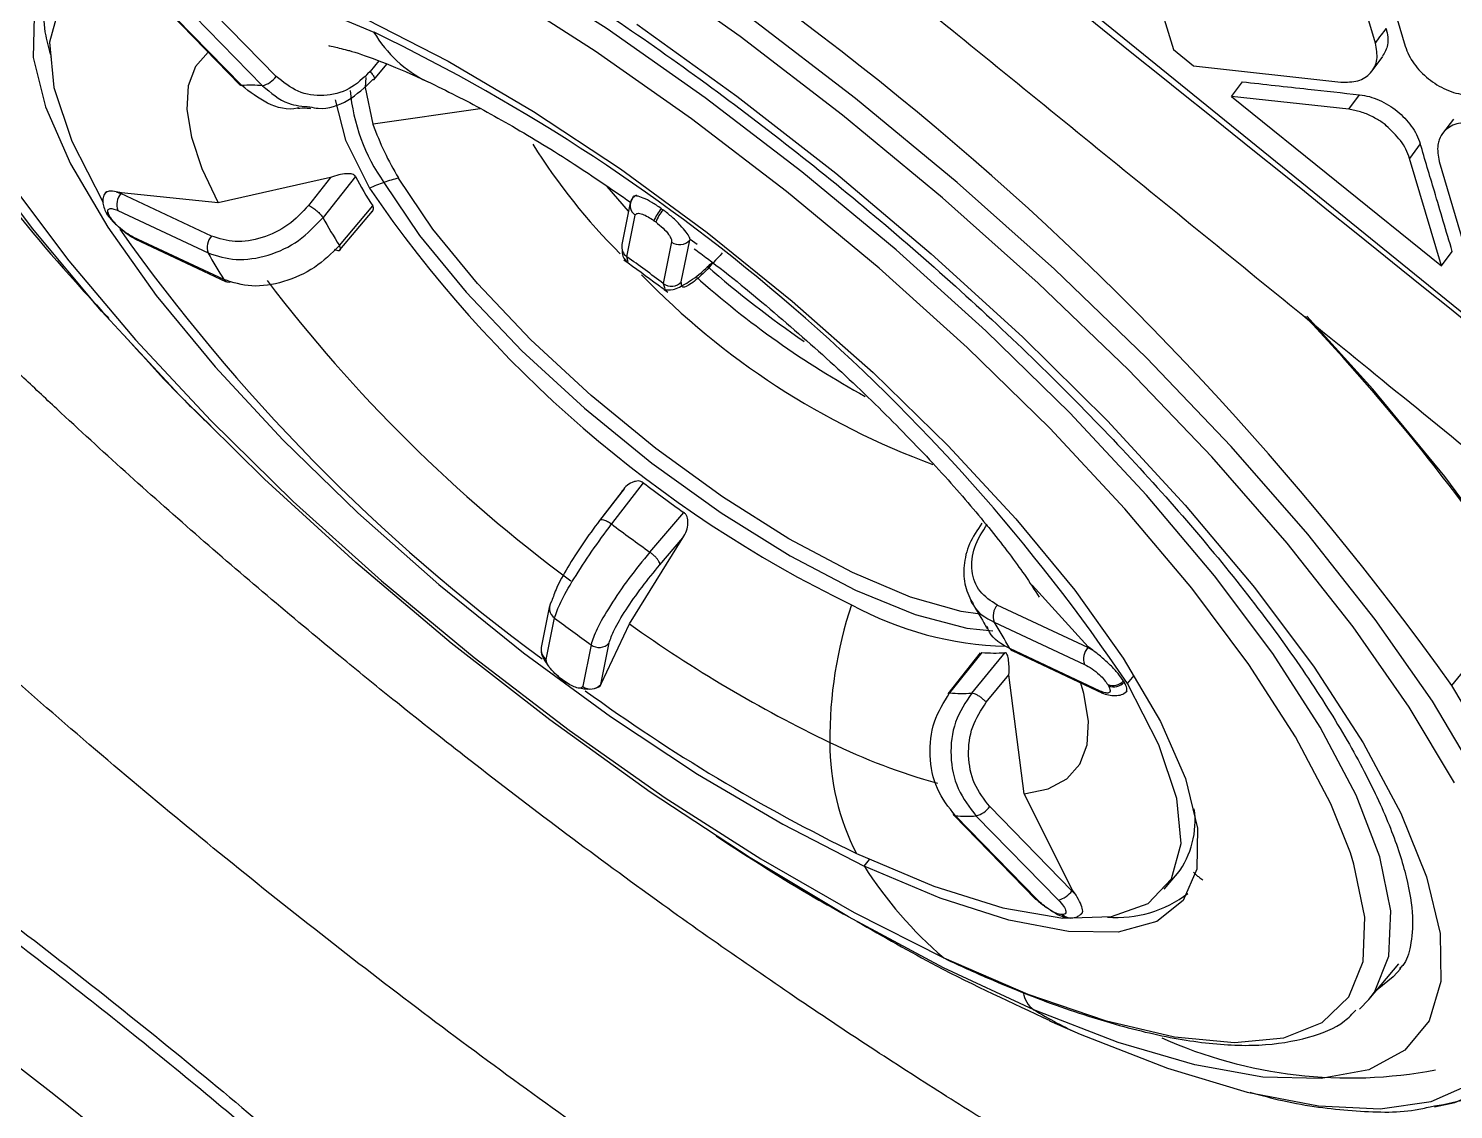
# Model space of a CAD drawing. Extents: x 832 to 912, y 781 to 934.
# Drawn here: x 894.885 to 896.175, y 876.76 to 877.739 of the extents above; entities that cross this region are included whole.
import ezdxf

# ---------------------------------------------------------------- set-up
doc = ezdxf.new("R2010")
doc.units = 0
doc.header["$MEASUREMENT"] = 0
doc.layers.add('1', color=4, linetype='Continuous')

# ---------------------------------------------------------------- blocks, each defined once
blk = doc.blocks.new('2026 SOVEREIGN HL')
at = {"layer": '1', "color": 3, "linetype": 'Continuous', "lineweight": 25}
for p, q in [((65.2946, 79.7044), (63.0382, 81.536)), ((64.3754, 80.6312), (64.3359, 80.7659)), ((64.1555, 80.7477), (64.1924, 80.6255)), ((64.3702, 80.7385), (64.4024, 80.6285)), ((63.3799, 80.601), (63.3055, 80.6772)), ((63.2729, 80.6694), (63.3473, 80.5932)), ((63.3487, 80.5927), (63.2743, 80.6689)), ((63.2932, 80.6687), (63.3676, 80.5926)), ((64.1924, 80.6255), (64.2108, 80.6106)), ((63.473, 80.6151), (63.4649, 80.6054)), ((63.4684, 80.5979), (63.4802, 80.6121)), ((64.2108, 80.6106), (64.344, 80.5959)), ((64.3724, 80.606), (64.3821, 80.6192)), ((64.2451, 80.5829), (64.2549, 80.5962)), ((64.2451, 80.5829), (64.4353, 80.4293)), ((64.3513, 80.5712), (64.2451, 80.5829)), ((64.3513, 80.5712), (64.3611, 80.5844)), ((63.5647, 80.5717), (63.4676, 80.5577)), ((64.446, 80.5624), (64.4362, 80.5492)), ((64.416, 80.5401), (64.4063, 80.5268)), ((64.4352, 80.4293), (64.4063, 80.5268)), ((64.4331, 80.524), (64.4694, 80.4016)), ((63.4292, 80.5095), (63.3273, 80.4865)), ((63.4292, 80.5095), (63.4093, 80.4842)), ((63.4516, 80.5105), (63.4223, 80.4732)), ((63.2397, 80.4955), (63.2351, 80.4966)), ((63.2351, 80.4966), (63.2393, 80.4949)), ((63.2393, 80.4949), (63.2397, 80.4955)), ((63.3212, 80.4564), (63.2393, 80.4949)), ((63.3272, 80.4865), (63.2397, 80.4955)), ((63.6991, 80.479), (63.6796, 80.5013)), ((63.7025, 80.4907), (63.7034, 80.4924)), ((63.2364, 80.4796), (63.3184, 80.4411)), ((63.4372, 80.4478), (63.4673, 80.4837)), ((63.7005, 80.4864), (63.693, 80.4487)), ((63.7286, 80.4814), (63.7302, 80.4802)), ((63.2258, 80.4776), (63.2265, 80.4764)), ((63.2296, 80.4736), (63.2289, 80.4748)), ((63.4375, 80.4439), (63.467, 80.4789)), ((63.6975, 80.4376), (63.705, 80.4753)), ((63.722, 80.4703), (63.7237, 80.4692)), ((63.3325, 80.417), (63.2505, 80.4555)), ((63.2526, 80.4536), (63.3345, 80.4151)), ((63.7548, 80.4533), (63.7543, 80.4551)), ((63.7543, 80.4551), (63.7544, 80.4527)), ((63.7544, 80.4527), (63.7548, 80.4533)), ((63.7613, 80.4487), (63.7548, 80.4533)), ((63.738, 80.4511), (63.7305, 80.4134)), ((63.7468, 80.415), (63.7544, 80.4527)), ((64.4352, 80.4293), (64.445, 80.4425)), ((63.6988, 80.4331), (63.6975, 80.4376)), ((63.7305, 80.4134), (63.7318, 80.409)), ((63.6922, 80.2241), (63.6727, 80.1987)), ((63.6949, 80.2276), (63.6731, 80.1992)), ((63.7123, 80.233), (63.6836, 80.1956)), ((63.7184, 80.1701), (63.7491, 80.206)), ((63.7, 80.1051), (63.7482, 80.183)), ((63.7274, 80.1587), (63.7482, 80.183)), ((64.1154, 80.0843), (64.0646, 80.1402)), ((64.4446, 80.0493), (64.5123, 80.1328)), ((63.6275, 80.1215), (63.62, 80.0838)), ((64.1149, 80.0837), (64.0329, 80.1222)), ((63.6245, 80.0728), (63.632, 80.1105)), ((63.6743, 80.0507), (63.7, 80.1051)), ((64.0301, 80.1068), (64.112, 80.0683)), ((63.6651, 80.0862), (63.6575, 80.0486)), ((63.6738, 80.0502), (63.6814, 80.0879)), ((64.0175, 80.079), (63.9881, 80.0418)), ((64.0189, 80.0793), (63.9898, 80.0426)), ((64.0098, 80.0425), (64.04, 80.0791)), ((64.1261, 80.0443), (64.0442, 80.0828)), ((64.0463, 80.0809), (64.1282, 80.0424)), ((64.1154, 80.0843), (64.1149, 80.0837)), ((64.1149, 80.0837), (64.1195, 80.0813)), ((64.1195, 80.0813), (64.1154, 80.0843)), ((63.6405, 80.0535), (63.6389, 80.0547)), ((63.639, 80.0539), (63.6406, 80.0527)), ((64.023, 80.0342), (64.0435, 80.0591)), ((64.0573, 79.9513), (64.0435, 80.0591)), ((64.1472, 80.0534), (64.1479, 80.0523)), ((64.1508, 80.0512), (64.1569, 80.0585)), ((63.6411, 80.0527), (63.6438, 80.0514)), ((63.669, 80.047), (63.673, 80.0485)), ((63.673, 80.0485), (63.6743, 80.0507)), ((63.6738, 80.0502), (63.673, 80.0485)), ((63.6743, 80.0507), (63.6738, 80.0502)), ((64.133, 80.0502), (64.1337, 80.0491)), ((64.101, 79.864), (64.0573, 79.9513)), ((64.1006, 79.8634), (64.0261, 79.9396)), ((63.9936, 79.9318), (64.068, 79.8556)), ((64.0694, 79.8552), (63.995, 79.9313)), ((64.0139, 79.9311), (64.0883, 79.855)), ((63.9124, 79.8858), (63.9171, 79.8917)), ((64.1841, 79.8647), (64.1961, 79.879)), ((64.101, 79.864), (64.1006, 79.8634)), ((64.1006, 79.8634), (64.1043, 79.8594)), ((64.1043, 79.8594), (64.101, 79.864)), ((64.0922, 79.8418), (64.0913, 79.8418)), ((64.0983, 79.8388), (64.0992, 79.8387)), ((64.3694, 79.7648), (64.3967, 79.7972)), ((64.3609, 79.7561), (64.3694, 79.7648)), ((64.0802, 79.7456), (64.108, 79.7334))]:
    blk.add_line(p, q, dxfattribs=at)
at = {"layer": '1', "color": 3, "linetype": 'Continuous', "lineweight": 25, "flags": 128}
for points in [[(64.429, 79.6676), (64.4473, 79.6716), (64.4841, 79.688), (64.51, 79.7137), (64.5247, 79.7485), (64.5278, 79.7917), (64.5194, 79.8428), (64.4996, 79.901), (64.4686, 79.9654), (64.427, 80.0352), (64.3753, 80.1092), (64.3143, 80.1865), (64.2449, 80.2659), (64.168, 80.3462), (64.0849, 80.4263), (63.9966, 80.505), (63.9046, 80.5811), (63.8102, 80.6536), (63.7146, 80.7213), (63.6194, 80.7834), (63.5259, 80.8388), (63.4354, 80.8868), (63.3494, 80.9267)], [(64.108, 79.7334), (64.187, 79.7027), (64.2593, 79.681), (64.3238, 79.6687), (64.3797, 79.6658), (64.426, 79.6725), (64.4622, 79.6886)], [(64.447, 79.9611), (64.4061, 80.0297), (64.3553, 80.1024), (64.2954, 80.1783), (64.2272, 80.2563), (64.1517, 80.3352), (64.07, 80.4138), (63.9833, 80.4911), (63.8929, 80.5659), (63.8001, 80.6371), (63.7063, 80.7037), (63.6128, 80.7646), (63.5209, 80.8191), (63.432, 80.8662), (63.3475, 80.9054)], [(63.7066, 80.6484), (63.7972, 80.5832), (63.8866, 80.5135), (63.9732, 80.4404), (64.0557, 80.3651), (64.1328, 80.2889), (64.2032, 80.2128), (64.2659, 80.1381), (64.3199, 80.0659), (64.3643, 79.9975), (64.3985, 79.9338), (64.4218, 79.8759), (64.4339, 79.8247), (64.4346, 79.7811), (64.424, 79.7456), (64.4021, 79.7189), (64.3694, 79.7013), (64.3263, 79.6932), (64.2735, 79.6947), (64.2119, 79.7057), (64.1424, 79.7261), (64.0661, 79.7556)], [(64.3694, 79.7648), (64.3746, 79.7716), (64.3877, 79.8042), (64.3893, 79.8453), (64.3793, 79.8941), (64.3579, 79.9499), (64.3254, 80.0116), (64.2824, 80.0783), (64.2297, 80.1488), (64.1681, 80.2218), (64.0987, 80.2962), (64.0226, 80.3706), (63.9413, 80.4439), (63.856, 80.5146), (63.7683, 80.5817), (63.6796, 80.644), (63.5915, 80.7004), (63.5054, 80.7499), (63.4229, 80.7917)], [(64.3528, 79.8977), (64.335, 79.9422), (64.3031, 80.0029), (64.2609, 80.0683), (64.2091, 80.1375), (64.1486, 80.2093), (64.0804, 80.2823), (64.0058, 80.3554), (63.9259, 80.4274), (63.8422, 80.4969), (63.756, 80.5627), (63.6689, 80.6239), (63.5823, 80.6793), (63.4978, 80.7279), (63.4167, 80.7689)], [(63.4619, 80.6525), (63.3932, 80.6817), (63.331, 80.7017), (63.2768, 80.712), (63.2318, 80.7124), (63.1969, 80.7029), (63.173, 80.6837), (63.1606, 80.6553), (63.1599, 80.6182), (63.171, 80.5734), (63.1936, 80.5217), (63.2273, 80.4644), (63.2712, 80.4027), (63.3245, 80.3381), (63.3858, 80.2719), (63.4538, 80.2057), (63.5271, 80.1409), (63.604, 80.0789), (63.6827, 80.0212), (63.7615, 79.969), (63.8386, 79.9236), (63.9124, 79.8858)], [(63.0385, 80.7106), (63.0452, 80.6841), (63.0662, 80.6294), (63.0981, 80.5687), (63.1403, 80.5032), (63.1921, 80.434), (63.2526, 80.3623), (63.3208, 80.2892), (63.3954, 80.2161), (63.4753, 80.1442), (63.5591, 80.0747), (63.6452, 80.0088), (63.7323, 79.9477), (63.8189, 79.8923), (63.9034, 79.8437), (63.9845, 79.8026)], [(63.4685, 80.6409), (63.3986, 80.6704), (63.3359, 80.69), (63.2818, 80.6993), (63.2376, 80.6979), (63.2046, 80.686), (63.1834, 80.6638), (63.1746, 80.6319), (63.1784, 80.5911), (63.1948, 80.5423), (63.2232, 80.4868)], [(64.0661, 79.7556), (63.9843, 79.7937), (63.8982, 79.8397), (63.8091, 79.8931), (63.7185, 79.9528), (63.6278, 80.0181), (63.5385, 80.0878), (63.4519, 80.1608), (63.3694, 80.2361), (63.2923, 80.3124), (63.2218, 80.3885), (63.1591, 80.4632), (63.1051, 80.5353), (63.0607, 80.6038), (63.0266, 80.6674), (63.0182, 80.686)], [(63.4619, 80.6525), (63.5357, 80.6148), (63.6128, 80.5693), (63.6916, 80.5172), (63.7703, 80.4595), (63.8472, 80.3975), (63.9205, 80.3327), (63.9885, 80.2664), (64.0498, 80.2003), (64.1031, 80.1356), (64.147, 80.074), (64.1807, 80.0167), (64.2033, 79.965), (64.2144, 79.9202), (64.2137, 79.8831), (64.2013, 79.8547), (64.1774, 79.8355), (64.1425, 79.826), (64.0975, 79.8264), (64.0433, 79.8367), (63.9811, 79.8567), (63.9124, 79.8858)], [(63.3183, 80.6229), (63.3068, 80.6099), (63.3003, 80.5924), (63.2991, 80.5711), (63.3032, 80.5461), (63.3126, 80.5177), (63.3272, 80.4865)], [(63.4676, 80.5577), (63.4609, 80.591), (63.4613, 80.6001)], [(63.3487, 80.5927), (63.3478, 80.5929), (63.3473, 80.5932)], [(63.4334, 80.5798), (63.4427, 80.5434), (63.4643, 80.4997)], [(63.4774, 80.505), (63.5097, 80.4569), (63.5519, 80.4055), (63.6023, 80.3526), (63.6592, 80.3004), (63.7202, 80.2508), (63.783, 80.2057), (63.8453, 80.1668), (63.9046, 80.1358), (63.9586, 80.1136), (64.0053, 80.1013), (64.0289, 80.0988)], [(64.0175, 80.1138), (64.0003, 80.1164), (63.9544, 80.1294), (63.9018, 80.1516), (63.8443, 80.1823), (63.7842, 80.2202), (63.7237, 80.264), (63.6651, 80.312), (63.6106, 80.3624), (63.5622, 80.4133), (63.5217, 80.4628), (63.4907, 80.509)], [(64.5738, 79.7813), (64.5851, 79.7904), (64.6066, 79.8202), (64.6166, 79.859), (64.6149, 79.9061), (64.6016, 79.9608), (64.5768, 80.0223), (64.541, 80.0898), (64.4946, 80.1622), (64.4384, 80.2386), (64.373, 80.3177), (64.3134, 80.3838)], [(63.639, 80.0539), (63.6389, 80.0542), (63.6389, 80.0547)], [(63.6405, 80.0535), (63.6405, 80.053), (63.6407, 80.0527), (63.6411, 80.0527), (63.6411, 80.0527)], [(63.9055, 79.8971), (63.9754, 79.8676), (64.0381, 79.848), (64.0923, 79.8387), (64.1364, 79.8401), (64.1695, 79.852), (64.1906, 79.8742), (64.1994, 79.9061), (64.1956, 79.9469), (64.1793, 79.9957), (64.1508, 80.0512)], [(64.0573, 79.9513), (64.079, 79.9558), (64.0959, 79.9648), (64.1077, 79.9782), (64.1143, 79.9956), (64.1155, 80.017), (64.1114, 80.042), (64.1087, 80.0515)], [(64.527, 79.7239), (64.5282, 79.7257), (64.543, 79.7607), (64.5461, 79.8042), (64.5377, 79.8557), (64.5177, 79.9142), (64.4865, 79.9791), (64.4446, 80.0493)], [(63.9845, 79.8026), (64.0607, 79.7698), (64.1307, 79.7459), (64.1934, 79.7311), (64.2477, 79.7259), (64.2926, 79.7302), (64.3273, 79.7441), (64.3514, 79.7672), (64.3643, 79.7992), (64.3659, 79.8395), (64.356, 79.8874), (64.3528, 79.8977)], [(64.0694, 79.8552), (64.0685, 79.8553), (64.068, 79.8556)], [(64.3983, 79.7931), (64.3914, 79.7853), (64.377, 79.7738)]]:
    blk.add_lwpolyline(points, dxfattribs=at)
at = {"layer": '1', "color": 3, "linetype": 'Continuous', "lineweight": 25}
for centre, radius, start, end in [((62.2066, 78.4485), 2.7516, 35.5751, 65.2211), ((62.7155, 79.0802), 1.7329, 34.0791, 64.2449), ((63.566, 80.6983), 0.1132, 210.4529, 244.1076), ((63.3622, 80.6136), 0.0217, 284.4357, 324.6742), ((63.3567, 80.4389), 0.1541, 85.9642, 92.9971), ((63.6186, 80.604), 0.1725, 185.2108, 215.0482), ((63.7209, 80.6481), 0.269, 199.6418, 211.1349), ((64.0909, 80.84), 0.5651, 212.1227, 225.0236), ((63.8178, 80.7076), 0.4159, 208.2935, 212.578), ((63.5294, 80.3578), 0.1561, 109.4631, 114.6489), ((63.5273, 80.3638), 0.1497, 104.1203, 109.452), ((63.2506, 80.4849), 0.0151, 138.3333, 200.4739), ((64.3912, 81.1308), 1.1213, 214.2526, 244.0718), ((63.7112, 80.4842), 0.0108, 143.2003, 235.3224), ((63.7594, 80.4555), 0.0402, 140.0045, 158.3736), ((63.761, 80.4543), 0.0402, 140.0112, 158.3561), ((63.2316, 80.481), 0.00679, 200.5483, 246.011), ((63.2324, 80.48), 0.00696, 210.9894, 245.6628), ((63.7869, 80.6703), 0.4145, 208.3975, 212.4617), ((64.6273, 81.4455), 1.7017, 215.2841, 233.7319), ((63.2545, 80.4577), 0.00456, 208.488, 244.7928), ((63.3325, 80.4464), 0.0151, 138.3266, 200.4774), ((63.7526, 80.68), 0.4957, 208.8212, 212.0444), ((63.7039, 80.4467), 0.0111, 169.5223, 234.7416), ((63.7453, 80.4608), 0.0122, 233.2549, 318.0161), ((62.7914, 79.1673), 1.5604, 52.999, 54.5025), ((64.3732, 81.1154), 0.9135, 228.6907, 235.683), ((63.3367, 80.4197), 0.00502, 212.046, 298.8515), ((64.4656, 81.2469), 1.3736, 217.2113, 233.4096), ((64.2196, 80.9144), 0.7086, 224.1147, 249.7756), ((63.7378, 80.4232), 0.0122, 233.2549, 318.0161), ((64.3155, 81.0421), 0.8343, 228.2366, 241.1853), ((62.9241, 79.0686), 1.9118, 33.8243, 43.4616), ((64.5037, 81.2738), 1.3075, 232.7509, 234.7519), ((64.4764, 81.2405), 1.3116, 232.8094, 234.6954), ((63.6382, 80.1194), 0.0108, 143.1889, 235.3337), ((64.2697, 80.0008), 0.3884, 161.76, 180.4532), ((64.0477, 80.3906), 0.3057, 241.3059, 268.6579), ((64.0443, 80.1121), 0.0151, 138.3448, 200.4793), ((64.577, 81.3645), 1.5702, 233.0018, 234.4958), ((64.4202, 81.1155), 1.2409, 234.5186, 244.2617), ((63.6116, 79.8448), 0.4938, 28.8176, 32.0529), ((63.6309, 80.0818), 0.0111, 169.4877, 234.7677), ((63.6723, 80.096), 0.0122, 233.2729, 317.9982), ((64.0306, 80.2078), 0.1291, 264.7995, 274.167), ((64.0482, 80.085), 0.00454, 208.4189, 244.8619), ((64.1262, 80.0736), 0.0151, 138.3272, 200.4938), ((64.1376, 80.063), 0.0136, 250.2428, 315.1914), ((63.6648, 80.0583), 0.0122, 233.2639, 318.0071), ((64.6185, 81.3631), 1.6302, 233.9799, 244.0647), ((64.001, 80.1712), 0.1291, 265.0537, 273.9072), ((64.1301, 80.0465), 0.00454, 208.5103, 260.6885), ((64.1383, 80.0618), 0.0136, 250.2314, 315.2028), ((61.4481, 77.4813), 2.797, 36.3667, 65.5179), ((64.0975, 79.9964), 0.2162, 179.646, 207.3511), ((64.136, 80.5215), 0.5824, 244.0784, 254.3407), ((64.0084, 79.9522), 0.0217, 284.4485, 324.6613), ((64.1329, 79.9266), 0.0792, 322.9924, 8.023), ((63.995, 79.9332), 0.00192, 161.1061, 267.8212), ((64.0058, 80.085), 0.1541, 265.9645, 272.9968), ((64.226, 80.0848), 0.3714, 212.3849, 229.4305), ((64.0829, 79.876), 0.0217, 284.4536, 324.6711), ((64.1411, 79.9455), 0.1063, 265.5206, 307.3535), ((64.0985, 79.8486), 0.00988, 223.5451, 268.9417), ((64.0993, 79.8485), 0.00977, 223.336, 275.15), ((64.0795, 79.7748), 0.0234, 188.7792, 235.1712), ((64.2612, 80.0719), 0.3716, 238.3402, 245.6516), ((61.9631, 78.1337), 1.76, 34.8867, 64.567), ((64.3518, 80.1083), 0.4145, 245.83, 280.8509)]:
    blk.add_arc(centre, radius, start, end, dxfattribs=at)
for points, knots in [([(65.2939, 79.7025), (64.8285, 80.0795), (64.1129, 80.6591), (62.8118, 81.69), (61.978, 82.3464), (61.3973, 82.8036)], [0, 0, 0, 0, 0.360925, 0.55487, 1, 1, 1, 1]), ([(61.3533, 82.7876), (61.4809, 82.6836), (61.7413, 82.4714), (62.1237, 82.1604), (62.4895, 81.8632), (62.8226, 81.5926), (63.1215, 81.3499), (63.3865, 81.1347), (63.6181, 80.9467), (63.818, 80.7843), (64.0052, 80.6322), (64.1895, 80.4824), (64.3846, 80.3237), (64.5854, 80.1603), (64.7957, 79.9891), (65.0202, 79.8062), (65.2592, 79.6114), (65.5153, 79.4025), (65.7928, 79.1761), (66.1009, 78.9244), (66.4468, 78.6418), (66.8224, 78.3345), (67.2266, 78.0038), (67.6579, 77.651), (68.1234, 77.2704), (68.6072, 76.8749), (68.9361, 76.6068), (69.0982, 76.4746)], [0, 0, 0, 0, 0.049445, 0.100866, 0.148055, 0.191016, 0.22976, 0.263698, 0.293563, 0.319356, 0.341079, 0.366002, 0.390687, 0.416599, 0.443737, 0.472101, 0.503524, 0.536326, 0.571311, 0.611051, 0.655739, 0.705377, 0.75672, 0.812473, 0.872625, 0.937195, 1, 1, 1, 1]), ([(65.0726, 79.1273), (65.0527, 79.1134), (65.013, 79.0855), (64.9253, 79.07), (64.8183, 79.0741), (64.6918, 79.0996), (64.5488, 79.1451), (64.3912, 79.2101), (64.2218, 79.2934), (64.0433, 79.3933), (63.8586, 79.5082), (63.6709, 79.6357), (63.4834, 79.7736), (63.2991, 79.9198), (63.1214, 80.0717), (62.9533, 80.2269), (62.7975, 80.3829), (62.6566, 80.5371), (62.5337, 80.6869), (62.431, 80.8299), (62.3503, 80.964), (62.293, 81.0869), (62.2602, 81.1965), (62.2534, 81.2905), (62.2702, 81.3691), (62.3023, 81.4061), (62.3183, 81.4246)], [0, 0, 0, 0, 0.041545, 0.083199, 0.124791, 0.166409, 0.208193, 0.249806, 0.291498, 0.333126, 0.374848, 0.41649, 0.458179, 0.499798, 0.541472, 0.583108, 0.624768, 0.666533, 0.708215, 0.749902, 0.791642, 0.833488, 0.875109, 0.916773, 0.958434, 1, 1, 1, 1]), ([(64.9884, 79.3769), (64.9754, 79.3672), (64.9512, 79.3492), (64.9055, 79.3355), (64.8679, 79.3306), (64.8407, 79.3296), (64.8242, 79.3296), (64.8089, 79.3302), (64.7952, 79.3312), (64.7831, 79.3323), (64.7727, 79.3334), (64.7448, 79.3369), (64.6995, 79.3451), (64.6343, 79.362), (64.5821, 79.3785), (64.5418, 79.3926), (64.5129, 79.4034), (64.4833, 79.4151), (64.4532, 79.4275), (64.4225, 79.4407), (64.3834, 79.4582), (64.3238, 79.4863), (64.2601, 79.5188), (64.1996, 79.5514), (64.1545, 79.5766), (64.1045, 79.6054), (64.0496, 79.6382), (63.9897, 79.6752), (63.9254, 79.7165), (63.8576, 79.7615), (63.7876, 79.8096), (63.7124, 79.8631), (63.633, 79.9217), (63.5559, 79.9808), (63.491, 80.0322), (63.409, 80.0988), (63.3058, 80.1862), (63.2109, 80.2718), (63.1493, 80.3297), (63.118, 80.3596), (63.0872, 80.3895), (63.0571, 80.4195), (63.0275, 80.4493), (62.9967, 80.481), (62.9552, 80.5247), (62.9089, 80.575), (62.8605, 80.63), (62.8202, 80.6776), (62.7825, 80.7242), (62.7466, 80.7705), (62.7109, 80.8191), (62.6703, 80.8778), (62.6307, 80.9408), (62.5955, 81.0041), (62.5742, 81.0484), (62.5612, 81.0788), (62.5536, 81.098), (62.5467, 81.1167), (62.5407, 81.1351), (62.5354, 81.153), (62.5309, 81.1704), (62.5281, 81.1832), (62.5259, 81.1946), (62.5238, 81.2072), (62.5219, 81.2226), (62.5207, 81.2387), (62.5203, 81.2536), (62.5209, 81.2699), (62.5227, 81.2874), (62.5282, 81.3164), (62.542, 81.3532), (62.564, 81.3767), (62.575, 81.3885)], [0, 0, 0, 0, 0.032081, 0.059652, 0.082702, 0.091195, 0.098855, 0.105681, 0.111672, 0.116829, 0.121151, 0.124638, 0.151188, 0.173893, 0.194608, 0.203779, 0.212951, 0.222125, 0.2313, 0.240476, 0.249653, 0.265685, 0.291888, 0.302887, 0.315016, 0.328277, 0.342668, 0.358189, 0.37484, 0.392277, 0.410073, 0.428231, 0.449604, 0.470705, 0.487513, 0.500029, 0.535065, 0.5701, 0.57928, 0.588461, 0.597641, 0.606822, 0.616002, 0.625183, 0.63602, 0.656478, 0.672124, 0.68777, 0.701872, 0.717004, 0.733165, 0.750356, 0.776854, 0.799603, 0.820408, 0.828267, 0.836125, 0.843981, 0.851836, 0.859689, 0.867541, 0.875391, 0.87742, 0.883558, 0.893406, 0.900174, 0.907996, 0.916871, 0.926798, 0.937775, 0.968905, 1, 1, 1, 1]), ([(63.3707, 80.8298), (63.3833, 80.8242), (63.4198, 80.8082), (63.4838, 80.7762), (63.563, 80.7318), (63.6448, 80.6812), (63.7278, 80.6251), (63.8107, 80.5644), (63.8924, 80.4999), (63.9716, 80.4327), (64.0471, 80.3636), (64.1178, 80.2938), (64.1828, 80.2243), (64.2409, 80.1561), (64.2914, 80.0904), (64.3335, 80.0283), (64.3666, 79.9708), (64.3904, 79.9193), (64.4047, 79.8748), (64.4102, 79.8386), (64.4076, 79.8121), (64.4033, 79.7986), (64.3982, 79.7937), (64.3971, 79.7928)], [0, 0, 0, 0, 0.026839, 0.07756, 0.128473, 0.179555, 0.23075, 0.282017, 0.333326, 0.384649, 0.435958, 0.487229, 0.538429, 0.589525, 0.640466, 0.691184, 0.741583, 0.791534, 0.840892, 0.889602, 0.938085, 0.987585, 1, 1, 1, 1]), ([(63.1884, 80.6977), (63.184, 80.6932), (63.1704, 80.6793), (63.1667, 80.6518), (63.1742, 80.6251), (63.1761, 80.6185)], [0, 0, 0, 0, 0.262973, 0.818013, 1, 1, 1, 1]), ([(64.3754, 80.6312), (64.3773, 80.6337), (64.3805, 80.6381), (64.3838, 80.6425), (64.3852, 80.6444)], [0, 0, 0, 0, 0.560033, 1, 1, 1, 1]), ([(64.3852, 80.6444), (64.3862, 80.6392), (64.3882, 80.6297), (64.3837, 80.6226), (64.3817, 80.6194)], [0, 0, 0, 0, 0.542494, 1, 1, 1, 1]), ([(63.4273, 80.6289), (63.428, 80.6288), (63.4292, 80.6288), (63.4393, 80.6261), (63.4443, 80.6248)], [0, 0, 0, 0, 0.5020086, 1, 1, 1, 1]), ([(63.4443, 80.6248), (63.4449, 80.6247), (63.4507, 80.6232), (63.4716, 80.616), (63.4967, 80.6057), (63.5133, 80.598), (63.5169, 80.5964)], [0, 0, 0, 0, 0.04907, 0.44836, 0.881388, 1, 1, 1, 1]), ([(64.344, 80.5959), (64.3494, 80.5959), (64.3603, 80.5957), (64.3719, 80.6036), (64.3782, 80.6159), (64.3764, 80.6261), (64.3754, 80.6312)], [0, 0, 0, 0, 0.250004, 0.499996, 0.74999, 1, 1, 1, 1]), ([(64.4024, 80.6285), (64.4034, 80.6257), (64.4053, 80.6203), (64.4118, 80.6099), (64.4228, 80.5983), (64.4367, 80.5899), (64.4485, 80.5856), (64.4544, 80.5847), (64.4574, 80.5842)], [0, 0, 0, 0, 0.132276, 0.259873, 0.500236, 0.742356, 0.869331, 1, 1, 1, 1]), ([(63.4649, 80.6054), (63.4589, 80.5996), (63.4468, 80.588), (63.423, 80.5821), (63.399, 80.5856), (63.3862, 80.5959), (63.3799, 80.601)], [0, 0, 0, 0, 0.249819, 0.500211, 0.75048, 1, 1, 1, 1]), ([(63.4104, 80.5734), (63.4129, 80.5729), (63.4245, 80.5705), (63.4459, 80.5778), (63.4601, 80.5911), (63.4672, 80.5978)], [0, 0, 0, 0, 0.123888, 0.56193, 1, 1, 1, 1]), ([(63.4649, 80.6054), (63.4654, 80.6049), (63.4664, 80.6038), (63.4678, 80.6019), (63.4689, 80.5997), (63.4689, 80.5983), (63.4682, 80.5978), (63.4675, 80.5978), (63.4672, 80.5978)], [0, 0, 0, 0, 0.1247367, 0.2493074, 0.4999798, 0.7506613, 0.875314, 1, 1, 1, 1]), ([(63.5169, 80.5964), (63.5255, 80.5922), (63.5495, 80.5807), (63.5939, 80.5563), (63.6472, 80.524), (63.6837, 80.4989), (63.7008, 80.4871)], [0, 0, 0, 0, 0.15938, 0.445354, 0.740453, 1, 1, 1, 1]), ([(64.2549, 80.5962), (64.2747, 80.5939), (64.31, 80.59), (64.3455, 80.5861), (64.3611, 80.5844)], [0, 0, 0, 0, 0.559997, 1, 1, 1, 1]), ([(63.4, 80.5726), (63.3997, 80.5725), (63.3907, 80.5699), (63.371, 80.5753), (63.3561, 80.5869), (63.3487, 80.5927)], [0, 0, 0, 0, 0.016249, 0.508123, 1, 1, 1, 1]), ([(63.3676, 80.5926), (63.375, 80.5862), (63.3878, 80.5752), (63.4038, 80.574), (63.4104, 80.5734)], [0, 0, 0, 0, 0.582386, 1, 1, 1, 1]), ([(64.3611, 80.5844), (64.364, 80.584), (64.3699, 80.583), (64.3816, 80.5787), (64.3956, 80.5702), (64.4067, 80.5585), (64.4131, 80.5482), (64.415, 80.5428), (64.416, 80.5401)], [0, 0, 0, 0, 0.129274, 0.255772, 0.499591, 0.741674, 0.868904, 1, 1, 1, 1]), ([(63.3995, 80.5723), (63.4019, 80.5724), (63.4051, 80.5726), (63.41, 80.5722), (63.4111, 80.5721)], [0, 0, 0, 0, 0.779377, 1, 1, 1, 1]), ([(64.4063, 80.5268), (64.4053, 80.5296), (64.4033, 80.5349), (64.397, 80.5454), (64.3897, 80.5518), (64.383, 80.5586), (64.3768, 80.5623), (64.3673, 80.5674), (64.3582, 80.5701), (64.3531, 80.5709), (64.3513, 80.5712)], [0, 0, 0, 0, 0.130961, 0.258077, 0.499613, 0.499697, 0.624659, 0.769737, 0.920029, 1, 1, 1, 1]), ([(64.4647, 80.5594), (64.4592, 80.5593), (64.4482, 80.5593), (64.4379, 80.5525), (64.4334, 80.5449), (64.431, 80.5362), (64.4322, 80.5291), (64.4331, 80.524)], [0, 0, 0, 0, 0.249429, 0.499155, 0.659055, 0.750153, 1, 1, 1, 1]), ([(63.0969, 80.5422), (63.1025, 80.5342), (63.1331, 80.4905), (63.1771, 80.4372), (63.2183, 80.3926), (63.2284, 80.3817)], [0, 0, 0, 0, 0.143909, 0.790083, 1, 1, 1, 1]), ([(64.445, 80.4425), (64.4396, 80.4607), (64.4299, 80.4932), (64.4203, 80.5257), (64.416, 80.5401)], [0, 0, 0, 0, 0.559995, 1, 1, 1, 1]), ([(61.5064, 80.4536), (61.5264, 80.4681), (61.5666, 80.4973), (61.6567, 80.516), (61.7667, 80.5158), (61.8963, 80.4951), (62.0428, 80.4546), (62.2037, 80.3947), (62.3762, 80.3166), (62.5572, 80.2214), (62.7437, 80.1109), (62.9326, 79.9866), (63.1208, 79.8508), (63.3052, 79.7055), (63.4825, 79.5535), (63.6501, 79.3971), (63.8049, 79.2391), (63.9443, 79.0824), (64.066, 78.9297), (64.1679, 78.7837), (64.2484, 78.6469), (64.3057, 78.5221), (64.3394, 78.4111), (64.348, 78.3165), (64.3336, 78.2382), (64.3035, 78.2023), (64.2884, 78.1844)], [0, 0, 0, 0, 0.041785, 0.083617, 0.125396, 0.167024, 0.208623, 0.250208, 0.291702, 0.333232, 0.374685, 0.416159, 0.457735, 0.499237, 0.540804, 0.582402, 0.624059, 0.665732, 0.707399, 0.749138, 0.790895, 0.832693, 0.874467, 0.916275, 0.958207, 1, 1, 1, 1]), ([(63.4516, 80.5105), (63.4513, 80.5109), (63.4507, 80.5118), (63.4488, 80.5126), (63.4463, 80.5129), (63.4422, 80.5129), (63.4363, 80.512), (63.4316, 80.5103), (63.4292, 80.5095)], [0, 0, 0, 0, 0.094255, 0.190498, 0.298285, 0.424583, 0.701638, 1, 1, 1, 1]), ([(63.2261, 80.4969), (63.2253, 80.4958), (63.2236, 80.4935), (63.2227, 80.4889), (63.2231, 80.4838), (63.2246, 80.4804), (63.2253, 80.4786)], [0, 0, 0, 0, 0.253719, 0.50758, 0.75747, 1, 1, 1, 1]), ([(63.2351, 80.4966), (63.2328, 80.4969), (63.2282, 80.4975), (63.2261, 80.4961), (63.2251, 80.4954)], [0, 0, 0, 0, 0.50844, 1, 1, 1, 1]), ([(63.7062, 80.4935), (63.7047, 80.4925), (63.7016, 80.4903), (63.7008, 80.4866), (63.7003, 80.4847)], [0, 0, 0, 0, 0.499003, 1, 1, 1, 1]), ([(63.7286, 80.4814), (63.7257, 80.4833), (63.7199, 80.4873), (63.7121, 80.4911), (63.706, 80.4931), (63.7043, 80.4926), (63.7034, 80.4924)], [0, 0, 0, 0, 0.247587, 0.500841, 0.753654, 1, 1, 1, 1]), ([(63.2289, 80.4748), (63.2282, 80.4764), (63.2267, 80.4795), (63.2283, 80.4814), (63.2317, 80.4815), (63.2348, 80.4802), (63.2364, 80.4796)], [0, 0, 0, 0, 0.279655, 0.559209, 0.779565, 1, 1, 1, 1]), ([(63.4093, 80.4842), (63.4034, 80.4779), (63.3916, 80.4653), (63.3672, 80.4539), (63.3421, 80.4498), (63.3282, 80.4542), (63.3212, 80.4564)], [0, 0, 0, 0, 0.249814, 0.500212, 0.750491, 1, 1, 1, 1]), ([(63.4093, 80.4842), (63.4099, 80.4839), (63.4111, 80.4833), (63.4137, 80.4816), (63.4168, 80.4792), (63.4196, 80.4766), (63.4214, 80.4745), (63.422, 80.4736), (63.4223, 80.4732)], [0, 0, 0, 0, 0.124708, 0.249304, 0.500022, 0.750574, 0.875258, 1, 1, 1, 1]), ([(63.4668, 80.4784), (63.4671, 80.479), (63.4678, 80.4802), (63.4681, 80.4821), (63.4676, 80.4832), (63.4673, 80.4837)], [0, 0, 0, 0, 0.3474855, 0.6771831, 1, 1, 1, 1]), ([(63.7543, 80.4551), (63.7534, 80.4566), (63.7517, 80.4596), (63.7461, 80.4662), (63.7388, 80.4735), (63.7331, 80.478), (63.7302, 80.4802)], [0, 0, 0, 0, 0.246622, 0.499394, 0.752588, 1, 1, 1, 1]), ([(63.2273, 80.4755), (63.2276, 80.4751), (63.2285, 80.4736), (63.2318, 80.4697), (63.2377, 80.4638), (63.2445, 80.4586), (63.2491, 80.4556), (63.2509, 80.4547), (63.2514, 80.4544)], [0, 0, 0, 0, 0.0614305, 0.2102214, 0.5015515, 0.7913632, 0.9383037, 1, 1, 1, 1]), ([(63.2505, 80.4555), (63.2483, 80.4567), (63.2439, 80.4591), (63.2374, 80.4644), (63.2324, 80.4695), (63.2305, 80.4722), (63.2296, 80.4736)], [0, 0, 0, 0, 0.279435, 0.558977, 0.779401, 1, 1, 1, 1]), ([(63.3184, 80.4411), (63.3265, 80.4384), (63.3429, 80.4332), (63.3727, 80.4378), (63.4014, 80.451), (63.4153, 80.4658), (63.4223, 80.4732)], [0, 0, 0, 0, 0.250026, 0.500032, 0.750016, 1, 1, 1, 1]), ([(63.705, 80.4753), (63.7055, 80.476), (63.7065, 80.4775), (63.7111, 80.4766), (63.7166, 80.4741), (63.7202, 80.4716), (63.722, 80.4703)], [0, 0, 0, 0, 0.2794779, 0.5590201, 0.7793906, 1, 1, 1, 1]), ([(63.7237, 80.4692), (63.7259, 80.4673), (63.7305, 80.4637), (63.7353, 80.4582), (63.7379, 80.4538), (63.738, 80.452), (63.738, 80.4511)], [0, 0, 0, 0, 0.279673, 0.559259, 0.779586, 1, 1, 1, 1]), ([(64.2884, 78.1844), (64.2688, 78.1704), (64.2294, 78.1422), (64.1414, 78.1262), (64.034, 78.1296), (63.9068, 78.1542), (63.7627, 78.1988), (63.6039, 78.2628), (63.4335, 78.3446), (63.254, 78.4428), (63.0686, 78.5558), (62.8803, 78.6812), (62.6924, 78.8172), (62.5079, 78.9613), (62.3297, 79.1113), (62.1609, 79.2646), (62.0043, 79.4188), (61.8626, 79.5714), (61.7382, 79.72), (61.6335, 79.8622), (61.5504, 79.9956), (61.4906, 80.1178), (61.4553, 80.2268), (61.4458, 80.3204), (61.4601, 80.3986), (61.491, 80.4353), (61.5064, 80.4536)], [0, 0, 0, 0, 0.041844, 0.083769, 0.125539, 0.167292, 0.209088, 0.25077, 0.2924, 0.333969, 0.375524, 0.417019, 0.458466, 0.499892, 0.541285, 0.582799, 0.624205, 0.665709, 0.707329, 0.74893, 0.790701, 0.832466, 0.8743, 0.916161, 0.958116, 1, 1, 1, 1]), ([(61.8054, 80.4511), (61.8059, 80.4512), (61.8068, 80.4514), (61.8145, 80.453), (61.8278, 80.4547), (61.8466, 80.4558), (61.8757, 80.4553), (61.9177, 80.4512), (61.9691, 80.4424), (62.0232, 80.4299), (62.0841, 80.4126), (62.1549, 80.3893), (62.2367, 80.3581), (62.3242, 80.3205), (62.4143, 80.2781), (62.5164, 80.226), (62.6304, 80.1627), (62.7665, 80.0808), (62.9167, 79.9827), (63.0771, 79.8687), (63.2322, 79.7495), (63.3832, 79.6248), (63.5309, 79.4933), (63.6557, 79.3733), (63.7591, 79.2668), (63.8387, 79.1801), (63.9044, 79.104), (63.9565, 79.0405), (64.0005, 78.9843), (64.0447, 78.9249), (64.0876, 78.8633), (64.1249, 78.8055), (64.1538, 78.7568), (64.1786, 78.7118), (64.2019, 78.665), (64.2225, 78.6169), (64.2364, 78.5759), (64.2433, 78.5486), (64.2463, 78.5313), (64.2475, 78.5192), (64.2476, 78.5135), (64.2478, 78.5137), (64.2479, 78.5137)], [0, 0, 0, 0, 0.024385, 0.042527, 0.055942, 0.070386, 0.091579, 0.114692, 0.138777, 0.162214, 0.181532, 0.2059, 0.234557, 0.2598, 0.285281, 0.312616, 0.344786, 0.377408, 0.420295, 0.461747, 0.502273, 0.542809, 0.584327, 0.627593, 0.655293, 0.684394, 0.70973, 0.728355, 0.746439, 0.766034, 0.789576, 0.811819, 0.830084, 0.846199, 0.867441, 0.893468, 0.917535, 0.938529, 0.952678, 0.965836, 0.983573, 1, 1, 1, 1]), ([(63.4372, 80.4478), (63.43, 80.4408), (63.4157, 80.4267), (63.3868, 80.4138), (63.357, 80.4092), (63.3407, 80.4144), (63.3325, 80.417)], [0, 0, 0, 0, 0.249963, 0.499956, 0.749959, 1, 1, 1, 1]), ([(63.4327, 80.4444), (63.4334, 80.4441), (63.4349, 80.4435), (63.4359, 80.4434), (63.4365, 80.4433)], [0, 0, 0, 0, 0.481414, 1, 1, 1, 1]), ([(63.4365, 80.4433), (63.4369, 80.4434), (63.4378, 80.4435), (63.4383, 80.4446), (63.4381, 80.446), (63.4375, 80.4472), (63.4372, 80.4478)], [0, 0, 0, 0, 0.2593975, 0.5189939, 0.7684376, 1, 1, 1, 1]), ([(63.6932, 80.4444), (63.6932, 80.4422), (63.6933, 80.4366), (63.6967, 80.4338), (63.6987, 80.4322)], [0, 0, 0, 0, 0.405045, 1, 1, 1, 1]), ([(63.7839, 80.4412), (63.7785, 80.4352), (63.7678, 80.4232), (63.7551, 80.4123), (63.7469, 80.4085), (63.7469, 80.4128), (63.7468, 80.415)], [0, 0, 0, 0, 0.249816, 0.50022, 0.750495, 1, 1, 1, 1]), ([(63.7585, 80.4449), (63.7625, 80.442), (63.7871, 80.4238), (63.8314, 80.3872), (63.8892, 80.3365), (63.9423, 80.2851), (63.9892, 80.2354), (64.0281, 80.1896), (64.0556, 80.1533), (64.0667, 80.1358), (64.071, 80.1292)], [0, 0, 0, 0, 0.029498, 0.180438, 0.331732, 0.481997, 0.630107, 0.774785, 0.914512, 1, 1, 1, 1]), ([(63.6948, 80.4348), (63.7051, 80.4274), (63.7184, 80.4178), (63.7317, 80.4078), (63.7346, 80.4056)], [0, 0, 0, 0, 0.77936, 1, 1, 1, 1]), ([(63.7313, 80.4082), (63.7337, 80.4077), (63.7385, 80.4067), (63.7512, 80.413), (63.7639, 80.4219), (63.772, 80.4299), (63.7747, 80.4326)], [0, 0, 0, 0, 0.289378, 0.575257, 0.857942, 1, 1, 1, 1]), ([(64.2035, 78.4316), (64.2025, 78.4307), (64.1977, 78.4264), (64.1859, 78.4172), (64.1638, 78.4044), (64.1355, 78.3939), (64.1046, 78.3873), (64.0759, 78.3839), (64.0456, 78.3828), (64.0131, 78.3839), (63.9759, 78.3874), (63.9394, 78.393), (63.9017, 78.4006), (63.8564, 78.4115), (63.8074, 78.4258), (63.7633, 78.4406), (63.7359, 78.4504), (63.7115, 78.4595), (63.6843, 78.4701), (63.654, 78.4824), (63.5805, 78.5138), (63.4643, 78.5692), (63.3041, 78.657), (63.1756, 78.7349), (63.0754, 78.7997), (63.0006, 78.8499), (62.9253, 78.9025), (62.8519, 78.9556), (62.7818, 79.008), (62.7122, 79.0617), (62.655, 79.1074), (62.606, 79.1474), (62.5614, 79.1845), (62.5064, 79.2313), (62.4467, 79.2835), (62.3968, 79.3287), (62.3594, 79.3633), (62.3325, 79.3885), (62.3059, 79.4138), (62.2796, 79.4393), (62.2535, 79.4649), (62.2278, 79.4905), (62.2105, 79.5082), (62.1972, 79.5217), (62.1799, 79.5396), (62.1437, 79.5775), (62.087, 79.6392), (62.0312, 79.7033), (61.9827, 79.7622), (61.9456, 79.8093), (61.9101, 79.8566), (61.8732, 79.9087), (61.8382, 79.962), (61.8077, 80.0129), (61.7836, 80.0571), (61.7631, 80.0992), (61.7452, 80.1412), (61.7305, 80.1829), (61.7211, 80.218), (61.7149, 80.2504), (61.7113, 80.2834), (61.7119, 80.3186), (61.7176, 80.3503), (61.7276, 80.3773), (61.7413, 80.4014), (61.7546, 80.4152), (61.7616, 80.4224)], [0, 0, 0, 0, 0.002794, 0.01307, 0.029916, 0.05204, 0.067307, 0.082052, 0.096274, 0.110732, 0.125424, 0.142972, 0.153711, 0.167531, 0.19176, 0.203442, 0.210254, 0.217819, 0.226139, 0.235211, 0.245035, 0.291147, 0.332743, 0.372265, 0.389748, 0.408832, 0.428808, 0.446593, 0.464374, 0.482151, 0.499926, 0.508796, 0.520591, 0.535312, 0.552957, 0.569494, 0.577228, 0.584998, 0.592805, 0.600647, 0.608525, 0.61644, 0.624391, 0.624864, 0.629018, 0.640945, 0.660176, 0.686723, 0.701778, 0.717206, 0.733007, 0.749183, 0.770574, 0.789159, 0.804932, 0.820716, 0.838627, 0.856546, 0.87447, 0.886633, 0.903412, 0.924809, 0.945074, 0.961877, 0.980187, 1, 1, 1, 1]), ([(63.2426, 80.3661), (63.2569, 80.3501), (63.2816, 80.3223), (63.3091, 80.2956), (63.3207, 80.2844)], [0, 0, 0, 0, 0.578426, 1, 1, 1, 1]), ([(63.7123, 80.233), (63.7116, 80.2334), (63.7102, 80.2343), (63.7077, 80.2347), (63.705, 80.2343), (63.7011, 80.2329), (63.6962, 80.2298), (63.6936, 80.226), (63.6922, 80.2241)], [0, 0, 0, 0, 0.094273, 0.190557, 0.298442, 0.424853, 0.701706, 1, 1, 1, 1]), ([(63.6727, 80.1987), (63.6676, 80.1918), (63.6573, 80.1778), (63.6434, 80.1559), (63.633, 80.1369), (63.6307, 80.1295), (63.6295, 80.1259)], [0, 0, 0, 0, 0.249824, 0.500225, 0.750491, 1, 1, 1, 1]), ([(63.632, 80.1105), (63.6334, 80.1148), (63.6363, 80.1234), (63.6489, 80.1455), (63.6656, 80.171), (63.6776, 80.1874), (63.6836, 80.1956)], [0, 0, 0, 0, 0.250033, 0.50003, 0.750026, 1, 1, 1, 1]), ([(63.6727, 80.1987), (63.6728, 80.199), (63.6731, 80.1994), (63.6742, 80.1998), (63.6763, 80.1995), (63.6792, 80.1983), (63.6817, 80.1969), (63.683, 80.1961), (63.6836, 80.1956)], [0, 0, 0, 0, 0.1247, 0.249365, 0.500032, 0.750701, 0.875343, 1, 1, 1, 1]), ([(63.7482, 80.183), (63.7494, 80.1851), (63.7518, 80.1891), (63.7528, 80.195), (63.7528, 80.1993), (63.7522, 80.2021), (63.751, 80.2044), (63.7497, 80.2055), (63.7491, 80.206)], [0, 0, 0, 0, 0.298437, 0.575401, 0.701694, 0.809497, 0.905706, 1, 1, 1, 1]), ([(64.0189, 80.1963), (64.0148, 80.1901), (64.0067, 80.1779), (64.002, 80.1579), (64.0028, 80.1387), (64.0084, 80.128), (64.0112, 80.1227)], [0, 0, 0, 0, 0.251863, 0.500786, 0.749639, 1, 1, 1, 1]), ([(64.0329, 80.1222), (64.0272, 80.1259), (64.0157, 80.1334), (64.0088, 80.1527), (64.0106, 80.1746), (64.0195, 80.1886), (64.0239, 80.1955)], [0, 0, 0, 0, 0.249772, 0.500146, 0.750453, 1, 1, 1, 1]), ([(63.7184, 80.1701), (63.7119, 80.1622), (63.6989, 80.1465), (63.6819, 80.1213), (63.6692, 80.0992), (63.6664, 80.0906), (63.6651, 80.0862)], [0, 0, 0, 0, 0.24998, 0.499954, 0.749969, 1, 1, 1, 1]), ([(63.7265, 80.1616), (63.7261, 80.1623), (63.7252, 80.1637), (63.7232, 80.166), (63.7209, 80.1682), (63.7192, 80.1695), (63.7184, 80.1701)], [0, 0, 0, 0, 0.259375, 0.518845, 0.768445, 1, 1, 1, 1]), ([(63.6814, 80.0879), (63.6826, 80.0915), (63.685, 80.0988), (63.6961, 80.1174), (63.7109, 80.1386), (63.7219, 80.152), (63.7274, 80.1587)], [0, 0, 0, 0, 0.249781, 0.500149, 0.750455, 1, 1, 1, 1]), ([(63.7274, 80.1587), (63.7274, 80.159), (63.7274, 80.1598), (63.7268, 80.161), (63.7265, 80.1616)], [0, 0, 0, 0, 0.481416, 1, 1, 1, 1]), ([(64.0087, 80.1263), (64.013, 80.1194), (64.0184, 80.1105), (64.0228, 80.1024), (64.0238, 80.1006)], [0, 0, 0, 0, 0.779919, 1, 1, 1, 1]), ([(64.0107, 80.1246), (64.011, 80.1235), (64.0139, 80.1152), (64.0225, 80.1108), (64.0301, 80.1068)], [0, 0, 0, 0, 0.125891, 1, 1, 1, 1]), ([(64.0442, 80.0828), (64.0368, 80.0868), (64.0275, 80.0919), (64.0245, 80.1011), (64.0238, 80.1029)], [0, 0, 0, 0, 0.796905, 1, 1, 1, 1]), ([(63.6198, 80.0825), (63.6198, 80.0815), (63.6197, 80.0797), (63.6211, 80.0752), (63.6234, 80.0706), (63.6264, 80.0672), (63.627, 80.0664)], [0, 0, 0, 0, 0.231915, 0.455363, 0.884279, 1, 1, 1, 1]), ([(64.0435, 80.0591), (64.0436, 80.0617), (64.0437, 80.0666), (64.0432, 80.0722), (64.0425, 80.0758), (64.0418, 80.0778), (64.041, 80.079), (64.0403, 80.0791), (64.04, 80.0791)], [0, 0, 0, 0, 0.298226, 0.575118, 0.701487, 0.809382, 0.905747, 1, 1, 1, 1]), ([(64.1472, 80.0534), (64.1457, 80.0556), (64.1427, 80.0601), (64.1355, 80.0677), (64.1273, 80.0752), (64.1221, 80.0793), (64.1195, 80.0813)], [0, 0, 0, 0, 0.24754, 0.500899, 0.75365, 1, 1, 1, 1]), ([(63.6389, 80.0547), (63.6366, 80.0565), (63.6321, 80.0602), (63.6272, 80.0657), (63.6246, 80.0701), (63.6245, 80.0719), (63.6245, 80.0728)], [0, 0, 0, 0, 0.279674, 0.559263, 0.77959, 1, 1, 1, 1]), ([(64.112, 80.0683), (64.1142, 80.0672), (64.1187, 80.0648), (64.1252, 80.0595), (64.1302, 80.0544), (64.132, 80.0516), (64.133, 80.0502)], [0, 0, 0, 0, 0.279448, 0.558998, 0.779429, 1, 1, 1, 1]), ([(63.6324, 80.0602), (63.6334, 80.0592), (63.6357, 80.0569), (63.6381, 80.055), (63.6394, 80.0539)], [0, 0, 0, 0, 0.4489459, 1, 1, 1, 1]), ([(63.6575, 80.0486), (63.657, 80.0478), (63.6561, 80.0463), (63.6514, 80.0473), (63.646, 80.0498), (63.6423, 80.0523), (63.6405, 80.0535)], [0, 0, 0, 0, 0.279482, 0.559023, 0.77939, 1, 1, 1, 1]), ([(63.6557, 80.0471), (63.6559, 80.047), (63.6589, 80.0461), (63.662, 80.0459), (63.6642, 80.0464), (63.6643, 80.0464)], [0, 0, 0, 0, 0.06813, 0.949035, 1, 1, 1, 1]), ([(63.995, 79.9313), (63.9889, 79.9391), (63.9767, 79.9548), (63.9705, 79.9858), (63.9741, 80.0173), (63.9846, 80.0342), (63.9898, 80.0426)], [0, 0, 0, 0, 0.250035, 0.500032, 0.750028, 1, 1, 1, 1]), ([(64.0098, 80.0425), (64.0042, 80.034), (63.9931, 80.0171), (63.9894, 79.9856), (63.9956, 79.9546), (64.0078, 79.939), (64.0139, 79.9311)], [0, 0, 0, 0, 0.249982, 0.499962, 0.74996, 1, 1, 1, 1]), ([(64.0184, 80.0383), (64.0175, 80.0389), (64.0157, 80.0402), (64.0133, 80.0415), (64.0112, 80.0423), (64.0102, 80.0424), (64.0098, 80.0425)], [0, 0, 0, 0, 0.259469, 0.518957, 0.768445, 1, 1, 1, 1]), ([(64.1337, 80.0491), (64.1344, 80.0475), (64.1358, 80.0444), (64.1342, 80.0424), (64.1308, 80.0424), (64.1277, 80.0437), (64.1261, 80.0443)], [0, 0, 0, 0, 0.279667, 0.559219, 0.779569, 1, 1, 1, 1]), ([(64.1292, 80.0421), (64.1312, 80.0414), (64.1354, 80.0401), (64.1415, 80.04), (64.1469, 80.0413), (64.1493, 80.0433), (64.1505, 80.0443)], [0, 0, 0, 0, 0.239096, 0.487749, 0.742909, 1, 1, 1, 1]), ([(64.1496, 80.0434), (64.15, 80.0444), (64.1509, 80.0463), (64.1489, 80.0503), (64.1479, 80.0523)], [0, 0, 0, 0, 0.505862, 1, 1, 1, 1]), ([(64.0261, 79.9396), (64.021, 79.9462), (64.0107, 79.9596), (64.0056, 79.9859), (64.0089, 80.0127), (64.0183, 80.0271), (64.023, 80.0342)], [0, 0, 0, 0, 0.249791, 0.500135, 0.750448, 1, 1, 1, 1]), ([(64.023, 80.0342), (64.0223, 80.0349), (64.0209, 80.0363), (64.0193, 80.0376), (64.0184, 80.0383)], [0, 0, 0, 0, 0.481399, 1, 1, 1, 1]), ([(63.7785, 79.913), (63.8082, 79.8936), (63.8475, 79.8679), (63.8873, 79.846), (63.8971, 79.8406)], [0, 0, 0, 0, 0.754988, 1, 1, 1, 1]), ([(62.619, 79.9104), (62.6317, 79.9049), (62.6683, 79.889), (62.7326, 79.8573), (62.8122, 79.8134), (62.8944, 79.7632), (62.9779, 79.7078), (63.0614, 79.6477), (63.1437, 79.584), (63.2236, 79.5175), (63.2998, 79.4492), (63.3712, 79.3802), (63.4368, 79.3116), (63.4956, 79.2442), (63.5468, 79.1794), (63.5895, 79.1181), (63.6233, 79.0614), (63.6476, 79.0106), (63.6624, 78.9668), (63.6684, 78.9313), (63.6661, 78.9055), (63.6622, 78.8927), (63.6573, 78.8881), (63.6563, 78.8872)], [0, 0, 0, 0, 0.026866, 0.077642, 0.128608, 0.179741, 0.230985, 0.282301, 0.333658, 0.385027, 0.436384, 0.4877, 0.538947, 0.590088, 0.641072, 0.691832, 0.742269, 0.792247, 0.841612, 0.890293, 0.938715, 0.988128, 1, 1, 1, 1]), ([(64.2106, 79.8803), (64.211, 79.8799), (64.2121, 79.8787), (64.2144, 79.8767), (64.2168, 79.8748), (64.2184, 79.8738), (64.219, 79.8734)], [0, 0, 0, 0, 0.176058, 0.487755, 0.803233, 1, 1, 1, 1]), ([(64.0685, 79.8556), (64.0693, 79.8548), (64.0713, 79.8528), (64.0747, 79.8501), (64.0771, 79.8485), (64.0782, 79.8478)], [0, 0, 0, 0, 0.291305, 0.6942008, 1, 1, 1, 1]), ([(64.0913, 79.8418), (64.0897, 79.8421), (64.0866, 79.8426), (64.0802, 79.8462), (64.0742, 79.8506), (64.071, 79.8536), (64.0694, 79.8552)], [0, 0, 0, 0, 0.279621, 0.559166, 0.779559, 1, 1, 1, 1]), ([(64.0883, 79.855), (64.09, 79.853), (64.0935, 79.8492), (64.0953, 79.8448), (64.0949, 79.8423), (64.0931, 79.842), (64.0922, 79.8418)], [0, 0, 0, 0, 0.279461, 0.559001, 0.779421, 1, 1, 1, 1]), ([(64.1087, 79.8422), (64.1089, 79.8423), (64.1104, 79.8427), (64.1105, 79.846), (64.1089, 79.8517), (64.1058, 79.8568), (64.1043, 79.8594)], [0, 0, 0, 0, 0.0504734, 0.3700844, 0.6891101, 1, 1, 1, 1]), ([(63.9058, 79.8357), (63.9297, 79.822), (63.9876, 79.7887), (64.0461, 79.7618), (64.0804, 79.746)], [0, 0, 0, 0, 0.414384, 1, 1, 1, 1]), ([(64.0804, 79.8463), (64.0814, 79.8456), (64.0853, 79.8429), (64.0905, 79.8406), (64.0947, 79.8392), (64.0961, 79.8391), (64.0965, 79.839)], [0, 0, 0, 0, 0.170289, 0.655474, 0.906079, 1, 1, 1, 1]), ([(64.0994, 79.8388), (64.1008, 79.8389), (64.1035, 79.8391), (64.1069, 79.8405), (64.1086, 79.842), (64.1093, 79.8428)], [0, 0, 0, 0, 0.339227, 0.683189, 1, 1, 1, 1]), ([(63.9861, 79.8016), (63.999, 79.7957), (64.0366, 79.7784), (64.0956, 79.7555), (64.1605, 79.7359), (64.2192, 79.7246), (64.2714, 79.722), (64.3139, 79.7291), (64.3433, 79.7402), (64.3545, 79.7519), (64.3578, 79.7553)], [0, 0, 0, 0, 0.076568, 0.222943, 0.36979, 0.517361, 0.665903, 0.815262, 0.946034, 1, 1, 1, 1]), ([(64.425, 79.6678), (64.4358, 79.6696), (64.4609, 79.6738), (64.4933, 79.6907), (64.5176, 79.7091), (64.5256, 79.7233), (64.5274, 79.7265)], [0, 0, 0, 0, 0.253073, 0.588482, 0.908586, 1, 1, 1, 1]), ([(64.2617, 79.6809), (64.2717, 79.6782), (64.3051, 79.6692), (64.3551, 79.6636), (64.3993, 79.6618), (64.4205, 79.6667), (64.425, 79.6678)], [0, 0, 0, 0, 0.157955, 0.526852, 0.899692, 1, 1, 1, 1])]:
    blk.add_open_spline(points, degree=3, knots=knots, dxfattribs=at)

msp = doc.modelspace()

# ---------------------------------------------------------------- block references
at = {"layer": '1'}
msp.add_blockref('2026 SOVEREIGN HL', (831.7292, 797.0948), dxfattribs=at)

doc.saveas('drawing.dxf')
